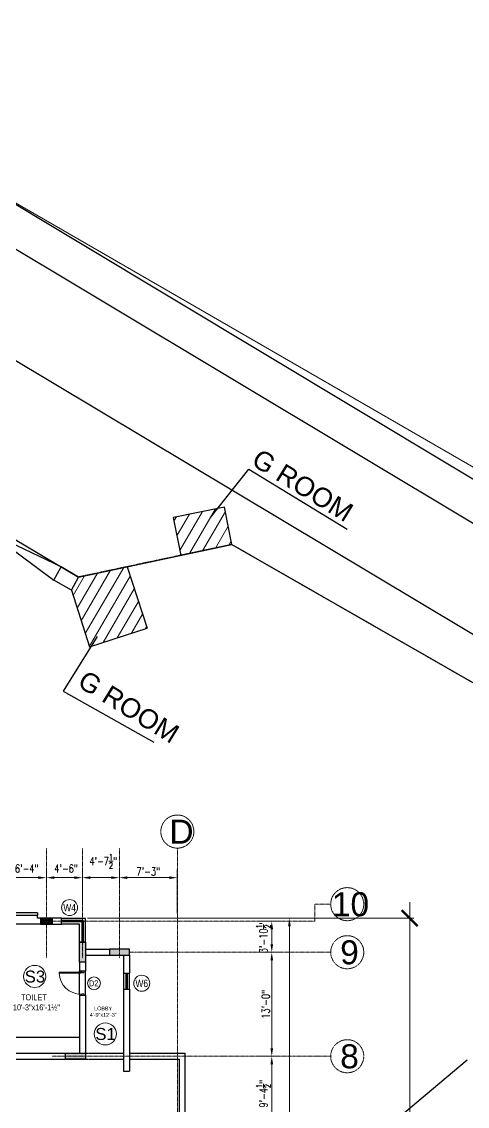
# Model space of a CAD drawing. Header units: inches. Extents: x -110725 to 51121, y 8404 to 44825.
# Drawn here: x 43216 to 43885, y 23441 to 25068 of the extents above; entities that cross this region are included whole.
import ezdxf

# ---------------------------------------------------------------- set-up
doc = ezdxf.new("R2010")
doc.units = ezdxf.units.IN
doc.header["$LTSCALE"] = 0.1
doc.header["$MEASUREMENT"] = 0
doc.linetypes.add('CENTER', pattern=[2, 1.25, -0.25, 0.25, -0.25])
doc.linetypes.add('DASHED', pattern=[0.75, 0.5, -0.25])
doc.layers.get('0').update_dxf_attribs({"color": 1, "lineweight": 0})
doc.layers.get('Defpoints').update_dxf_attribs({"lineweight": 0})
for name, color, linetype in [('boundary', 6, 'Continuous'), ('building', 6, 'Continuous'), ('COL', 6, 'Continuous'), ('Column Hatch', 7, 'Continuous'), ('GF', 1, 'Continuous'), ('GFW', 5, 'Continuous'), ('GREEN BELT', 80, 'Continuous'), ('road', 8, 'Continuous')]:
    doc.layers.add(name, color=color, linetype=linetype)
for name, color, linetype, lineweight in [('dim', 252, 'Continuous', 0), ('DOOR', 32, 'Continuous', 0), ('GRID', 8, 'CENTER', 0), ('HATCH', 5, 'Continuous', 5), ('TEXT', 3, 'Continuous', 0)]:
    doc.layers.add(name, color=color, linetype=linetype, lineweight=lineweight)
doc.styles.add('ATIF', font='arial.ttf')
doc.styles.add('EHSAN', font='arial.ttf', dxfattribs={"height": 54})
doc.styles.add('ROMANS', font='arial.ttf', dxfattribs={"width": 0.8, "height": 15})
doc.styles.get("Standard").update_dxf_attribs({"font": 'arial.ttf'})
doc.styles.add('WORKING', font='romans.shx', dxfattribs={"width": 0.75})
doc.dimstyles.new('1-8', dxfattribs={"dimtxt": 6, "dimasz": 6, "dimexe": 3, "dimexo": 1, "dimgap": 2, "dimtad": 1, "dimdec": 1, "dimzin": 3, "dimdsep": 46, "dimlunit": 4, "dimtxsty": 'WORKING', "dimcen": 2, "dimdle": 3, "dimadec": 0, "dimazin": 0, "dimtfac": 0.75, "dimtdec": 1, "dimtofl": 0, "dimtmove": 1, "dimatfit": 0, "dimfxl": 4, "dimtolj": 1, "dimtzin": 0, "dimlwd": -1, "dimlwe": -1, "dimarcsym": 1})
doc.dimstyles.new('DIM1', dxfattribs={"dimtxt": 54, "dimasz": 6, "dimexe": 6, "dimexo": 3, "dimgap": 1, "dimtad": 0, "dimzin": 0, "dimdsep": 46, "dimlunit": 4, "dimtxsty": 'EHSAN', "dimblk": 'ARCHTICK', "dimcen": 3, "dimdle": 6, "dimclrd": 4, "dimclre": 4, "dimclrt": 6, "dimadec": 0, "dimazin": 0, "dimtfac": 1, "dimtofl": 0, "dimtmove": 1, "dimatfit": 3, "dimldrblk": 'ARCHTICK', "dimfxl": 4, "dimtolj": 1, "dimtzin": 3, "dimlwd": -1, "dimlwe": -1, "dimarcsym": 0})
doc.dimstyles.get("Standard").update_dxf_attribs({"dimtxt": 0.18, "dimasz": 0.18, "dimexe": 0.18, "dimexo": 0.0625, "dimgap": 0.09, "dimtad": 0, "dimtih": 1, "dimtoh": 1, "dimdec": 4, "dimzin": 0, "dimdsep": 46, "dimtxsty": 'Standard', "dimcen": 0.09, "dimadec": 0, "dimazin": 0, "dimtfac": 1, "dimtdec": 4, "dimtofl": 0, "dimtmove": 0, "dimatfit": 3, "dimfxl": 1, "dimtolj": 1, "dimtzin": 0, "dimarcsym": 0})
pattern_1 = [(59.691365, (-234299.468, -301062.324), (-12.8563571, 7.51524793), [])]

# ---------------------------------------------------------------- blocks, each defined once
blk = doc.blocks.new('_ArchTick')
at = {"color": 0, "linetype": 'ByBlock', "const_width": 0.15}
blk.add_lwpolyline([(-0.5, -0.5), (0.5, 0.5)], dxfattribs=at)
blk = doc.blocks.new('*D2542')
at = {"layer": 'Defpoints', "color": 0, "transparency": 16777216}
for p in [(43122.8, 24844.2), (42987, 24608.8, 1175.7), (46076, 22827, 1175.7)]:
    blk.add_point(p, dxfattribs=at)
at = {"layer": 'dim', "color": 4, "transparency": 16777216}
for p, q in [((42988.5, 24611.4), (43125.8, 24849.4)), ((43102, 24856.2), (44567.5, 24010.9)), ((46232.6, 23050.4), (44767.1, 23895.8)), ((46077.5, 22829.6), (46214.8, 23067.6))]:
    blk.add_line(p, q, dxfattribs=at)
at = {"layer": 'dim', "color": 4, "transparency": 16777216, "xscale": 24, "yscale": 24, "zscale": 24}
for p, rotation in [((43122.8, 24844.2), 150.0229745556264), ((46211.8, 23062.4), 330.0229745556264)]:
    blk.add_blockref('_ArchTick', p, dxfattribs=dict(at, rotation=rotation))
at = {"layer": 'dim', "color": 6, "transparency": 16777216, "insert": (44667.3, 23953.3), "char_height": 54, "attachment_point": 5, "rotation": 330.023, "style": 'EHSAN'}
blk.add_mtext('\\A1;297\'-2"', dxfattribs=at)
blk = doc.blocks.new('*D2560')
at = {"layer": 'Defpoints', "color": 0, "transparency": 16777216}
for p in [(43311.6, 23723), (43798.5, 23723), (43287.6, 21837.4)]:
    blk.add_point(p, dxfattribs=at)
at = {"layer": 'dim', "color": 4, "transparency": 16777216}
for p, q in [((43798.5, 23747), (43798.5, 22912.1)), ((43314.6, 23723), (43804.5, 23723)), ((43798.5, 21813.4), (43798.5, 22648.3)), ((43290.6, 21837.4), (43804.5, 21837.4))]:
    blk.add_line(p, q, dxfattribs=at)
at = {"layer": 'dim', "color": 4, "transparency": 16777216, "xscale": 24, "yscale": 24, "zscale": 24}
for p, rotation in [((43798.5, 23723), 90), ((43798.5, 21837.4), 270)]:
    blk.add_blockref('_ArchTick', p, dxfattribs=dict(at, rotation=rotation))
at = {"layer": 'dim', "color": 6, "transparency": 16777216, "insert": (43798.5, 22780.2), "char_height": 54, "attachment_point": 5, "rotation": 90, "style": 'EHSAN'}
blk.add_mtext('\\A1;157\'-1{\\H1x;\\S1/2;}"', dxfattribs=at)
blk = doc.blocks.new('*D3252')
at = {"layer": 'Defpoints', "color": 0, "transparency": 16777216}
for p in [(43558, 23516), (43591.4, 23516), (43558, 23403.5)]:
    blk.add_point(p, dxfattribs=at)
at = {"layer": 'dim', "color": 0, "transparency": 16777216}
for p, q in [((43570, 23516), (43603.4, 23516)), ((43591.4, 23415.5), (43591.4, 23504)), ((43570, 23403.5), (43603.4, 23403.5))]:
    blk.add_line(p, q, dxfattribs=at)
for points in [[(43589.4, 23504), (43593.4, 23504), (43591.4, 23516)], [(43589.4, 23415.5), (43593.4, 23415.5), (43591.4, 23403.5)]]:
    blk.add_solid(points, dxfattribs=at)
at = {"layer": 'dim', "color": 0, "transparency": 16777216, "insert": (43578.9, 23459.7), "char_height": 12, "attachment_point": 5, "rotation": 90, "style": 'WORKING'}
blk.add_mtext('\\A1;9\'-4{\\H0.75x;\\S1/2;}"', dxfattribs=at)
blk = doc.blocks.new('*D3253')
at = {"layer": 'Defpoints', "color": 0, "transparency": 16777216}
for p in [(43311.6, 23723), (43554.9, 21841.9), (43617.9, 21841.9)]:
    blk.add_point(p, dxfattribs=at)
at = {"layer": 'dim', "color": 0, "transparency": 16777216}
for p, q in [((43323.6, 23723), (43629.9, 23723)), ((43617.9, 23711), (43617.9, 21853.9)), ((43566.9, 21841.9), (43629.9, 21841.9))]:
    blk.add_line(p, q, dxfattribs=at)
for points in [[(43615.9, 23711), (43619.9, 23711), (43617.9, 23723)], [(43615.9, 21853.9), (43619.9, 21853.9), (43617.9, 21841.9)]]:
    blk.add_solid(points, dxfattribs=at)
at = {"layer": 'dim', "color": 0, "transparency": 16777216, "insert": (43608.8, 22782.4), "char_height": 12, "attachment_point": 5, "rotation": 90, "style": 'WORKING'}
blk.add_mtext('\\A1;156\'-9"', dxfattribs=at)
blk = doc.blocks.new('D2')
for p, q in [((-3, 34.9), (-1.5, 34.9)), ((-3, 1.9), (-3, 34.9)), ((-1.5, 34.9), (-1.5, 1.9)), ((-34.5, 1.9), (-36, 1.9)), ((-36, 1.9), (-36, -1.9)), ((-34.5, 0.4), (-34.5, 1.9)), ((-33.8, 0.4), (-34.5, 0.4)), ((-33.8, -1.9), (-33.8, 0.4)), ((-1.5, 1.9), (-3, 1.9)), ((-2.2, 0.4), (-2.2, -1.9)), ((-1.5, 0.4), (-2.2, 0.4)), ((0, 1.9), (-1.5, 1.9)), ((-1.5, 1.9), (-1.5, 0.4)), ((0, -1.9), (0, 1.9)), ((-36, -1.9), (-33.8, -1.9)), ((-2.2, -1.9), (0, -1.9))]:
    blk.add_line(p, q)
blk.add_arc((-1.5, 1.9), 33, 92.6053, 180)
blk = doc.blocks.new('*D3268')
at = {"layer": 'Defpoints', "color": 0, "transparency": 16777216}
for p in [(43558, 23672), (43558, 23516), (43591.4, 23516)]:
    blk.add_point(p, dxfattribs=at)
at = {"layer": 'dim', "color": 0, "transparency": 16777216}
for p, q in [((43570, 23672), (43603.4, 23672)), ((43591.4, 23660), (43591.4, 23528)), ((43570, 23516), (43603.4, 23516))]:
    blk.add_line(p, q, dxfattribs=at)
for points in [[(43589.4, 23660), (43593.4, 23660), (43591.4, 23672)], [(43589.4, 23528), (43593.4, 23528), (43591.4, 23516)]]:
    blk.add_solid(points, dxfattribs=at)
at = {"layer": 'dim', "color": 0, "transparency": 16777216, "insert": (43582.3, 23594), "char_height": 12, "attachment_point": 5, "rotation": 90, "style": 'WORKING'}
blk.add_mtext('\\A1;13\'-0"', dxfattribs=at)
blk = doc.blocks.new('*D3269')
at = {"layer": 'Defpoints', "color": 0, "transparency": 16777216}
for p in [(43558, 23718.5), (43591.4, 23718.5), (43558, 23672)]:
    blk.add_point(p, dxfattribs=at)
at = {"layer": 'dim', "color": 0, "transparency": 16777216}
for p, q in [((43570, 23718.5), (43603.4, 23718.5)), ((43591.4, 23684), (43591.4, 23706.5)), ((43570, 23672), (43603.4, 23672))]:
    blk.add_line(p, q, dxfattribs=at)
for points in [[(43589.4, 23706.5), (43593.4, 23706.5), (43591.4, 23718.5)], [(43589.4, 23684), (43593.4, 23684), (43591.4, 23672)]]:
    blk.add_solid(points, dxfattribs=at)
at = {"layer": 'dim', "color": 0, "transparency": 16777216, "insert": (43578.9, 23695.2), "char_height": 12, "attachment_point": 5, "rotation": 90, "style": 'WORKING'}
blk.add_mtext('\\A1;3\'-10{\\H0.75x;\\S1/2;}"', dxfattribs=at)
blk = doc.blocks.new('*D3284')
at = {"layer": 'Defpoints', "color": 0, "transparency": 16777216}
for p in [(43449.6, 23783.8), (43362.6, 23763.5), (43449.6, 23718.5)]:
    blk.add_point(p, dxfattribs=at)
at = {"layer": 'dim', "color": 0, "transparency": 16777216}
for p, q in [((43362.6, 23775.5), (43362.6, 23795.8)), ((43449.6, 23730.5), (43449.6, 23795.8)), ((43374.6, 23783.8), (43437.6, 23783.8))]:
    blk.add_line(p, q, dxfattribs=at)
for points in [[(43374.6, 23785.8), (43374.6, 23781.8), (43362.6, 23783.8)], [(43437.6, 23785.8), (43437.6, 23781.8), (43449.6, 23783.8)]]:
    blk.add_solid(points, dxfattribs=at)
at = {"layer": 'dim', "color": 0, "transparency": 16777216, "insert": (43406.1, 23793), "char_height": 12, "attachment_point": 5, "style": 'WORKING'}
blk.add_mtext('\\A1;7\'-3"', dxfattribs=at)
blk = doc.blocks.new('*D3285')
at = {"layer": 'Defpoints', "color": 0, "transparency": 16777216}
for p in [(43307.1, 23783.8), (43362.6, 23763.5), (43307.1, 23734.8)]:
    blk.add_point(p, dxfattribs=at)
at = {"layer": 'dim', "color": 0, "transparency": 16777216}
for p, q in [((43307.1, 23746.8), (43307.1, 23795.8)), ((43362.6, 23775.5), (43362.6, 23795.8)), ((43350.6, 23783.8), (43319.1, 23783.8))]:
    blk.add_line(p, q, dxfattribs=at)
for points in [[(43319.1, 23785.8), (43319.1, 23781.8), (43307.1, 23783.8)], [(43350.6, 23785.8), (43350.6, 23781.8), (43362.6, 23783.8)]]:
    blk.add_solid(points, dxfattribs=at)
at = {"layer": 'dim', "color": 0, "transparency": 16777216, "insert": (43338.5, 23808.3), "char_height": 12, "attachment_point": 5, "style": 'WORKING'}
blk.add_mtext('\\A1;4\'-7{\\H0.75x;\\S1/2;}"', dxfattribs=at)
blk = doc.blocks.new('*D3286')
at = {"layer": 'Defpoints', "color": 0, "transparency": 16777216}
for p in [(43307.1, 23783.8), (43253.1, 23763.5), (43307.1, 23734.8)]:
    blk.add_point(p, dxfattribs=at)
at = {"layer": 'dim', "color": 0, "transparency": 16777216}
for p, q in [((43253.1, 23775.5), (43253.1, 23795.8)), ((43307.1, 23746.8), (43307.1, 23795.8)), ((43265.1, 23783.8), (43295.1, 23783.8))]:
    blk.add_line(p, q, dxfattribs=at)
for points in [[(43265.1, 23785.8), (43265.1, 23781.8), (43253.1, 23783.8)], [(43295.1, 23785.8), (43295.1, 23781.8), (43307.1, 23783.8)]]:
    blk.add_solid(points, dxfattribs=at)
at = {"layer": 'dim', "color": 0, "transparency": 16777216, "insert": (43282.7, 23797.4), "char_height": 12, "attachment_point": 5, "style": 'WORKING'}
blk.add_mtext('\\A1;4\'-6"', dxfattribs=at)
blk = doc.blocks.new('*D3287')
at = {"layer": 'Defpoints', "color": 0, "transparency": 16777216}
for p in [(43177.4, 23783.8), (43177.4, 23774.4), (43253.1, 23763.5)]:
    blk.add_point(p, dxfattribs=at)
at = {"layer": 'dim', "color": 0, "transparency": 16777216}
for p, q in [((43177.4, 23786.4), (43177.4, 23795.8)), ((43253.1, 23775.5), (43253.1, 23795.8)), ((43241.1, 23783.8), (43189.4, 23783.8))]:
    blk.add_line(p, q, dxfattribs=at)
for points in [[(43189.4, 23785.8), (43189.4, 23781.8), (43177.4, 23783.8)], [(43241.1, 23785.8), (43241.1, 23781.8), (43253.1, 23783.8)]]:
    blk.add_solid(points, dxfattribs=at)
at = {"layer": 'dim', "color": 0, "transparency": 16777216, "insert": (43223.6, 23797.4), "char_height": 12, "attachment_point": 5, "style": 'WORKING'}
blk.add_mtext('\\A1;6\'-4"', dxfattribs=at)

msp = doc.modelspace()

# ---------------------------------------------------------------- hatches: boundary and pattern name
at = {"layer": 'Column Hatch'}
h = msp.add_hatch(color=256, dxfattribs=at)
h.dxf.hatch_style = 1
h.paths.add_polyline_path([(43262.14249, 23722.95994), (43244.13644, 23722.95994), (43244.13644, 23713.95994), (43262.14249, 23713.95994)])
h = msp.add_hatch(color=256, dxfattribs=at)
h.dxf.hatch_style = 1
h.paths.add_polyline_path([(43302.63644, 23656.9645), (43302.63644, 23686.97054), (43311.63644, 23686.97054), (43311.63644, 23656.9645)])
h = msp.add_hatch(color=256, dxfattribs=at)
h.dxf.hatch_style = 1
h.paths.add_polyline_path([(43377.63644, 23676.46752), (43347.6304, 23676.46752), (43347.6304, 23667.46752), (43377.63644, 23667.46752)])
h = msp.add_hatch(color=256, dxfattribs=at)
h.dxf.hatch_style = 1
h.paths.add_polyline_path([(43281.6304, 23520.4645), (43311.63644, 23520.4645), (43311.63644, 23511.4645), (43281.6304, 23511.4645)])
h = msp.add_hatch(color=256, dxfattribs=at)
h.dxf.hatch_style = 1
h.paths.add_polyline_path([(43281.6304, 23520.4645), (43311.63644, 23520.4645), (43311.63644, 23511.4645), (43281.6304, 23511.4645)])
at = {"layer": 'HATCH', "linetype": 'Continuous'}
h = msp.add_hatch(dxfattribs=at)
h.set_pattern_fill('ANSI31', color=256, scale=119.134175, angle=14.69136504, style=0)
h.set_pattern_definition(pattern_1)
h.paths.add_polyline_path([(43520.36116, 24339.74372), (43443.90703, 24324.13246), (43455.33483, 24267.25104), (43531.66734, 24283.46768)])
h = msp.add_hatch(dxfattribs=at)
h.set_pattern_fill('ANSI31', color=256, scale=119.134175, angle=14.69136504, style=0)
h.set_pattern_definition(pattern_1)
h.paths.add_polyline_path([(43374.29667, 24250.03469), (43301.37527, 24234.54273), (43290.53347, 24214.82716), (43318.02831, 24130.15791), (43404.14359, 24158.12232)])

# ---------------------------------------------------------------- linework, layer by layer
at = {"layer": 'boundary', "linetype": 'CENTER', "elevation": -26.09038}
for points in [[(43531.66734, 24283.46768), (46075.65431, 22827.19774)], [(43455.33483, 24267.25104), (43301.37527, 24234.54273)]]:
    msp.add_lwpolyline(points, dxfattribs=at)
at = {"layer": 'building', "linetype": 'Continuous'}
for points, elevation in [([(36256.32114, 20787.09078), (38421.12416, 24214.83069), (38608.38637, 24266.09692), (38729.46594, 24450.76329), (38692.71091, 24650.22286), (39710.56934, 26306.46684), (40018.84892, 26390.86365), (42986.98218, 24608.79412), (43023.17783, 24483.42297), (42986.87764, 24420.82334), (43301.37527, 24234.54273), (43531.66734, 24283.46768), (46076.03119, 22826.982)], 1.07221), ([(43077.16255, 24369.12019), (43264.35192, 24230.13172)], 5.71844), ([(43275.19372, 24249.84729), (43066.32076, 24349.40462)], 3.33576), ([(43531.66734, 24283.46768), (43520.36116, 24339.74372), (43443.90703, 24324.13246)], 1.07221), ([(43455.33483, 24267.25104), (43443.90703, 24324.13246)], 1.07221), ([(43531.66734, 24283.46768), (43455.32612, 24267.29438)], 1.07221), ([(43264.35192, 24230.13172), (43275.19372, 24249.84729)], 5.59931), ([(43290.53347, 24214.82716), (43301.37527, 24234.54273), (43275.19372, 24249.84729)], 3.33576), ([(43374.29667, 24250.03469), (43404.14359, 24158.12232)], 3.33576), ([(43290.53347, 24214.82716), (43264.35192, 24230.13172)], 5.59931), ([(43290.53347, 24214.82716), (43318.02831, 24130.15791)], 3.33576), ([(43318.02831, 24130.15791), (43404.14359, 24158.12232)], 3.09749)]:
    msp.add_lwpolyline(points, dxfattribs=dict(at, elevation=elevation))
at = {"layer": 'COL', "linetype": 'Continuous'}
for points in [[(43262.14249, 23722.95994), (43244.13644, 23722.95994), (43244.13644, 23713.95994), (43262.14249, 23713.95994)], [(43302.63644, 23656.9645), (43302.63644, 23686.97054), (43311.63644, 23686.97054), (43311.63644, 23656.9645)], [(43377.63644, 23676.46752), (43347.6304, 23676.46752), (43347.6304, 23667.46752), (43377.63644, 23667.46752)], [(43281.6304, 23520.4645), (43311.63644, 23520.4645), (43311.63644, 23511.4645), (43281.6304, 23511.4645)], [(43281.6304, 23520.4645), (43311.63644, 23520.4645), (43311.63644, 23511.4645), (43281.6304, 23511.4645)], [(43281.6304, 23520.4645), (43311.63644, 23520.4645), (43311.63644, 23511.4645), (43281.6304, 23511.4645)], [(43281.6304, 23520.4645), (43311.63644, 23520.4645), (43311.63644, 23511.4645), (43281.6304, 23511.4645)]]:
    msp.add_lwpolyline(points, close=True, dxfattribs=at)
at = {"layer": 'GF', "linetype": 'DASHED'}
for p, q in [((43095.63614, 23731.46393), (43239.63576, 23731.47671)), ((43239.63576, 23731.47671), (43239.6361, 23727.48036))]:
    msp.add_line(p, q, dxfattribs=at)
at = {"layer": 'GF'}
for p, q in [((43203.63644, 23727.45994), (43239.63644, 23727.45994)), ((43239.63644, 23722.95994), (43239.63644, 23727.45994)), ((43244.13644, 23722.95994), (43239.63644, 23722.95994)), ((43275.63644, 23722.9645), (43262.14249, 23722.95994)), ((43275.63644, 23713.9645), (43275.63644, 23722.9645)), ((43244.13644, 23713.95994), (43203.63644, 23713.95994)), ((43262.14249, 23713.95994), (43275.63644, 23713.95994)), ((43311.63644, 23686.95994), (43302.63644, 23686.95994)), ((43311.63644, 23686.95994), (43302.63644, 23686.95994)), ((43311.63644, 23676.46752), (43347.6304, 23676.46752)), ((43302.63644, 23656.9645), (43302.63644, 23643.4645)), ((43311.63644, 23667.46752), (43347.6304, 23667.46752)), ((43311.63644, 23656.9645), (43311.63644, 23643.4645)), ((43311.63644, 23656.9645), (43311.63644, 23643.4645)), ((43368.63644, 23667.46752), (43368.63644, 23640.46752)), ((43377.63644, 23667.46752), (43377.63644, 23640.46752)), ((43311.63644, 23643.4645), (43302.63644, 23643.4645)), ((43368.63644, 23640.46752), (43377.63644, 23640.46752)), ((43302.63644, 23607.4645), (43311.63644, 23607.4645)), ((43302.63644, 23607.4645), (43302.63644, 23520.4645)), ((43311.63644, 23607.4645), (43311.63644, 23511.4645)), ((43311.63644, 23607.4645), (43311.63644, 23511.4645)), ((43368.63644, 23616.46752), (43368.63644, 23493.4645)), ((43368.63644, 23616.46752), (43377.63644, 23616.46752)), ((43377.63644, 23616.46752), (43377.63644, 23493.4645)), ((43023.63644, 23511.4645), (43311.63644, 23511.4645)), ((43179.63644, 23520.4645), (43302.63644, 23520.4645)), ((43368.63644, 23493.4645), (43377.63644, 23493.4645))]:
    msp.add_line(p, q, dxfattribs=at)
at = {"layer": 'GFW'}
for p, q in [((43275.63644, 23722.9645), (43311.63644, 23722.9645)), ((43308.13644, 23719.4645), (43275.63644, 23719.4645)), ((43308.13644, 23719.4645), (43308.13644, 23686.9645)), ((43311.63644, 23686.9645), (43311.63644, 23722.9645)), ((43306.13644, 23717.4645), (43275.63644, 23717.4645)), ((43302.63644, 23713.9645), (43275.63644, 23713.9645)), ((43302.63644, 23686.9645), (43302.63644, 23713.9645)), ((43306.13644, 23717.4645), (43306.13644, 23686.9645)), ((43368.63644, 23640.46752), (43368.63644, 23616.46752)), ((43372.13644, 23640.46752), (43372.13644, 23616.46752)), ((43374.13644, 23640.46752), (43374.13644, 23616.46752)), ((43377.63644, 23616.46752), (43377.63644, 23640.46752)), ((43179.63644, 23544.4645), (43302.63644, 23544.4645)), ((43377.63644, 23520.4645), (43461.63644, 23520.4645)), ((43377.63644, 23511.4645), (43452.63644, 23511.4645)), ((43452.63644, 23415.4645), (43452.63644, 23511.4645)), ((43461.63644, 23415.4645), (43461.63644, 23520.4645))]:
    msp.add_line(p, q, dxfattribs=at)
at = {"layer": 'GFW', "linetype": 'DASHED'}
for p, q in [((43302.63644, 23607.4645), (43302.63644, 23643.4645)), ((43311.63644, 23607.4645), (43311.63644, 23643.4645)), ((43311.63644, 23520.4645), (43368.63644, 23520.4645)), ((43311.63644, 23511.4645), (43368.63644, 23511.4645))]:
    msp.add_line(p, q, dxfattribs=at)
at = {"layer": 'GREEN BELT', "linetype": 'Continuous'}
msp.add_line((43884.9306, 23509.86648), (43736.63048, 23385.78885), dxfattribs=at)
at = {"layer": 'GRID'}
for p, q in [((43253.13946, 23662.96906), (43253.13946, 23828.10564)), ((43307.13644, 23662.96906), (43307.13644, 23828.10564)), ((43362.63342, 23662.96906), (43362.63342, 23828.10564)), ((43449.63644, 23415.4645), (43449.63644, 23828.10564)), ((43655.84892, 23744.05899), (43655.84892, 23718.45994)), ((43679.84892, 23744.05899), (43655.84892, 23744.05899)), ((43262.14249, 23718.45994), (43655.84892, 23718.45994)), ((43377.63644, 23671.96752), (43679.84892, 23671.96752)), ((43261.78221, 23515.9645), (43679.84892, 23515.9645))]:
    msp.add_line(p, q, dxfattribs=at)
for centre in [(43449.63644, 23852.91659), (43704.65987, 23744.05899), (43704.65987, 23671.96752), (43704.65987, 23515.9645)]:
    msp.add_circle(centre, 24.81095, dxfattribs=at)
at = {"layer": 'road', "linetype": 'Continuous'}
for points, elevation in [([(51054.03173, 20083.63124), (50828.3947, 20218.94372), (39259.65924, 27162.757)], 4.40796), ([(39228.6165, 27109.72141), (51000.53935, 20058.33929)], 1.42961), ([(39796.35974, 26513.70008), (39878.65873, 26528.62687), (40033.69876, 26477.02846), (40235.75534, 26336.76517), (49385.48336, 20864.22481), (49997.20725, 20463.11896)], 3.21662)]:
    msp.add_lwpolyline(points, dxfattribs=dict(at, elevation=elevation))
at = {"layer": 'TEXT', "linetype": 'Continuous'}
for centre, radius in [((43287.94151, 23738.90325), 12.02213), ((43324.53645, 23625.43227), 9.61771), ((43396.20479, 23625.38438), 12.02213)]:
    msp.add_circle(centre, radius, dxfattribs=at)
at = {"layer": 'TEXT'}
for centre in [(43235.54605, 23635.60609), (43341.54173, 23549.48751)]:
    msp.add_circle(centre, 16.6286, dxfattribs=at)

# ---------------------------------------------------------------- block references
at = {"layer": 'DOOR', "rotation": 90.00000000047643}
msp.add_blockref('D2', (43307.13644, 23643.4645), dxfattribs=at)

# ---------------------------------------------------------------- texts
at = {"layer": 'TEXT', "color": 7, "linetype": 'Continuous', "lineweight": 25}
for p in [(43559.01864, 24404.00598), (43297.89644, 24071.80768)]:
    msp.add_text('G ROOM', height=28.787522, rotation=328.3723565, dxfattribs=at).set_placement(p)
at = {"layer": 'TEXT', "linetype": 'Continuous', "style": 'ROMANS', "width": 0.8}
for s, height, p in [('W4', 11.25, (43278.51107, 23733.12064)), ('D2', 9, (43316.99209, 23620.80618)), ('W6', 11.25, (43386.77435, 23619.60177))]:
    msp.add_text(s, height=height, dxfattribs=at).set_placement(p)
at = {"layer": 'TEXT', "attachment_point": 1}
for s, width, gutter_width, insert, char_height, style in [('D', 30.9854961, 15, (43437.69929, 23870.80776), 36, 'ATIF'), ('10', 30.9854961, 15, (43681.57287, 23761.95016), 36, 'ATIF'), ('9', 30.9854961, 15, (43694.10185, 23689.85869), 36, 'ATIF'), ('S3', 29.5717298, 15, (43220.52276, 23644.45763), 18, 'ATIF'), ('{\\fArial CYR|b0|i0|c0|p34;    TOILET\\fArial CYR|b0|i0|c204|p34;\\P\\fArial CYR|b0|i0|c0|p34;10\\fArial CYR|b0|i0|c204|p34;\'-\\fArial CYR|b0|i0|c0|p34;3\\fArial CYR|b0|i0|c204|p34;"\\fArial CYR|b0|i0|c0|p34;x16\\fArial CYR|b0|i0|c204|p34;\'-\\fArial CYR|b0|i0|c0|p34;1½\\fArial CYR|b0|i0|c204|p34;"}', 1135.5, 30, (43202.83861, 23608.81714), 9, 'ROMANS'), ('{\\fArial CYR|b0|i0|c0|p34;   LOBBY\\P4\\fArial CYR|b0|i0|c204|p34;\'-\\fArial CYR|b0|i0|c0|p34;9\\fArial CYR|b0|i0|c204|p34;"\\fArial CYR|b0|i0|c0|p34;x12\\fArial CYR|b0|i0|c204|p34;\'-\\fArial CYR|b0|i0|c0|p34;3\\fArial CYR|b0|i0|c204|p34;"}', 1135.5, 30, (43318.1453, 23590.55713), 5.76, 'ROMANS'), ('S1', 29.5717298, 15, (43326.51844, 23558.33905), 18, 'ATIF'), ('8', 30.9854961, 15, (43694.10185, 23533.85567), 36, 'ATIF')]:
    msp.add_mtext_dynamic_manual_height_columns(s, width=width, gutter_width=gutter_width, heights=[0], dxfattribs=dict(at, insert=insert, char_height=char_height, style=style))

# ---------------------------------------------------------------- dimensions: what is measured, and where the dimension line sits
at = {"layer": 'dim'}
for base, p1, p2, angle, dimstyle, override, picture, middle, dimtype in [((43122.79283, 24844.24306, -1174.66297), (46076.03119, 22826.982, 1.07221), (42986.98218, 24608.79412, 1.07221), 150.02297456, 'DIM1', {"dimtxt": 36, "dimasz": 24, "dimdle": 24}, '*D2542', (44667.31734, 23953.33699, -1174.66297), 161), ((43307.13644, 23783.83598), (43362.63342, 23763.45433), (43307.13644, 23734.75357), 180, '1-8', {"dimtxt": 12, "dimasz": 12, "dimexe": 12, "dimexo": 12, "dimtmove": 1, "dimfxl": 4}, '*D3285', (43338.48493, 23795.83598), 160), ((43177.38644, 23783.83598), (43253.13946, 23763.45433), (43177.38644, 23774.44586), 180, '1-8', {"dimtxt": 12, "dimasz": 12, "dimexe": 12, "dimexo": 12, "dimtmove": 1, "dimfxl": 4}, '*D3287', (43223.61018, 23788.2108), 160), ((43591.4427, 23718.45994), (43558.00406, 23671.96752), (43558.00406, 23718.45994), 90, '1-8', {"dimtxt": 12, "dimasz": 12, "dimexe": 12, "dimexo": 12, "dimtmove": 1, "dimfxl": 4}, '*D3269', (43591.4427, 23695.21373), 160)]:
    dim = msp.add_linear_dim(base=base, p1=p1, p2=p2, angle=angle, dimstyle=dimstyle, override=override, dxfattribs=at)
    dim.commit()
    dim.dimension.update_dxf_attribs({"geometry": picture, "text_midpoint": middle, "dimtype": dimtype})
dim = msp.add_linear_dim(base=(43307.13644, 23783.83598), p1=(43253.13946, 23763.45433), p2=(43307.13644, 23734.75357), dimstyle='1-8', override={"dimtxt": 12, "dimasz": 12, "dimexe": 12, "dimexo": 12, "dimtmove": 1, "dimfxl": 4}, dxfattribs=at)
dim.commit()
dim.dimension.update_dxf_attribs({"geometry": '*D3286', "text_midpoint": (43282.66875, 23788.2108), "dimtype": 160})
dim = msp.add_linear_dim(base=(43449.63644, 23783.83598), p1=(43362.63342, 23763.45433), p2=(43449.63644, 23718.45994), dimstyle='1-8', override={"dimtxt": 12, "dimasz": 12, "dimexe": 12, "dimexo": 12, "dimtmove": 1, "dimfxl": 4}, dxfattribs=at)
dim.commit()
dim.dimension.update_dxf_attribs({"geometry": '*D3284', "text_midpoint": (43406.13493, 23792.97884)})
for base, p1, p2, angle, dimstyle, override, picture, middle in [((43798.54755, 23722.9645, 27.16259), (43287.63644, 21837.41693, 27.16259), (43311.63644, 23722.9645, 27.16259), 90, 'DIM1', {"dimtxt": 36, "dimasz": 24, "dimdle": 24}, '*D2560', (43798.54755, 22780.19071, 27.16259)), ((43617.9166, 21841.91693), (43311.63644, 23722.9645), (43554.90762, 21841.91693), 90, '1-8', {"dimtxt": 12, "dimasz": 12, "dimexe": 12, "dimexo": 12, "dimtmove": 1, "dimfxl": 4}, '*D3253', (43608.77374, 22782.44071)), ((43591.4427, 23515.9645), (43558.00406, 23671.96752), (43558.00406, 23515.9645), 270, '1-8', {"dimtxt": 12, "dimasz": 12, "dimexe": 12, "dimexo": 12, "dimtmove": 1, "dimfxl": 4}, '*D3268', (43582.29984, 23593.96601)), ((43591.4427, 23515.9645), (43558.00406, 23403.4645), (43558.00406, 23515.9645), 90, '1-8', {"dimtxt": 12, "dimasz": 12, "dimexe": 12, "dimexo": 12, "dimtmove": 1, "dimfxl": 4}, '*D3252', (43578.9427, 23459.7145))]:
    dim = msp.add_linear_dim(base=base, p1=p1, p2=p2, angle=angle, dimstyle=dimstyle, override=override, dxfattribs=at)
    dim.commit()
    dim.dimension.update_dxf_attribs({"geometry": picture, "text_midpoint": middle})

# ---------------------------------------------------------------- leaders
at = {"layer": 'TEXT', "linetype": 'Continuous'}
for points in [[(43499.65918, 24323.94236, -1174.66297), (43557.0228, 24396.44805, -1174.66297), (43704.62894, 24306.34526, -1174.66297)], [(43329.17576, 24145.38453, -1174.66297), (43278.22609, 24063.52632, -1174.66297), (43414.27573, 23987.23711, -1174.66297)]]:
    msp.add_leader(points, dimstyle='Standard', override={"dimasz": 2, "dimgap": 0.09, "dimtad": 0}, dxfattribs=at)

doc.saveas('drawing.dxf')
